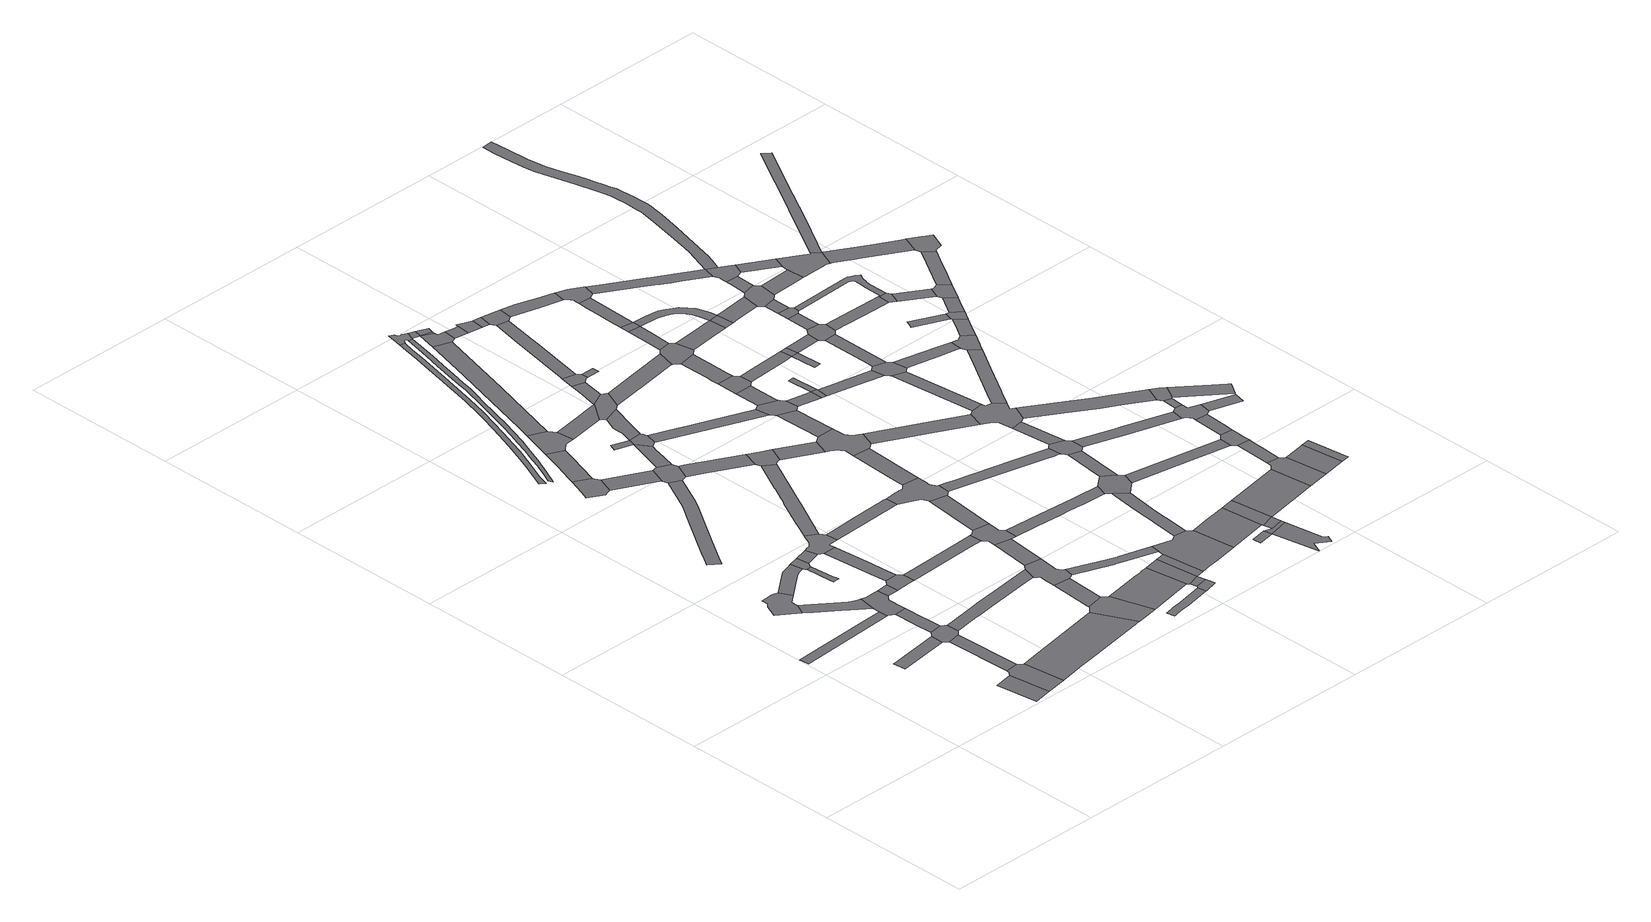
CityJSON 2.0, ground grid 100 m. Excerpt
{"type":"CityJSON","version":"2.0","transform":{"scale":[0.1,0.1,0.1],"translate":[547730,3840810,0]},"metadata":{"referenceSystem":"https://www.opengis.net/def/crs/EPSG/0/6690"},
"CityObjects":{
"road1":{"type":"Road","attributes":{"RoadStructureAttribute.sectionType":"1"},"geometry":[{"type":"MultiSurface","lod":"1","boundaries":[[[0,1,2,3,4]]]}]},
"road2":{"type":"Road","attributes":{"RoadStructureAttribute.sectionType":"1"},"geometry":[{"type":"MultiSurface","lod":"1","boundaries":[[[5,6,7,8,9]]]}]},
"road3":{"type":"Road","attributes":{"RoadStructureAttribute.sectionType":"1"},"geometry":[{"type":"MultiSurface","lod":"1","boundaries":[[[10,11,12,13]]]}]},
"road4":{"type":"Road","geometry":[{"type":"MultiSurface","lod":"1","boundaries":[[[14,15,16,17,18,19,20,21,22,23,24,25,26]]]}]},
"road5":{"type":"Road","geometry":[{"type":"MultiSurface","lod":"1","boundaries":[[[27,28,29,30,31,5,9,32,33]]]}]},
"road6":{"type":"Road","attributes":{"RoadStructureAttribute.sectionType":"1"},"geometry":[{"type":"MultiSurface","lod":"1","boundaries":[[[34,35,29,28]]]}]},
"road7":{"type":"Road","attributes":{"RoadStructureAttribute.sectionType":"1"},"geometry":[{"type":"MultiSurface","lod":"1","boundaries":[[[36,37,38,39,40,41,23,22,42,43,44,45,46,47,48]]]}]},
"road8":{"type":"Road","geometry":[{"type":"MultiSurface","lod":"1","boundaries":[[[49,50,51,52,10,13,53,35,34,54,55,56]]]}]},
"road9":{"type":"Road","attributes":{"RoadStructureAttribute.sectionType":"1"},"geometry":[{"type":"MultiSurface","lod":"1","boundaries":[[[57,58,59,60,61,62,51,50]]]}]},
"road10":{"type":"Road","attributes":{"RoadStructureAttribute.sectionType":"1"},"geometry":[{"type":"MultiSurface","lod":"1","boundaries":[[[63,64,65,26,25,66,67,68,69]]]}]},
"road11":{"type":"Road","geometry":[{"type":"MultiSurface","lod":"1","boundaries":[[[70,71,48,47,72,73,74,75,0,4,76,77,60,59,78,79,80,81,82,83,84]]]}]},
"road12":{"type":"Road","geometry":[{"type":"MultiSurface","lod":"1","boundaries":[[[85,86,87,88,89,90,91,92,93,94,95,96]]]}]},
"road13":{"type":"Road","attributes":{"RoadStructureAttribute.sectionType":"1"},"geometry":[{"type":"MultiSurface","lod":"1","boundaries":[[[97,98,99,84,83,100]]]}]},
"road14":{"type":"Road","geometry":[{"type":"MultiSurface","lod":"1","boundaries":[[[101,63,69,102,96,95,103,104,105]]]}]},
"road15":{"type":"Road","attributes":{"RoadStructureAttribute.sectionType":"1"},"geometry":[{"type":"MultiSurface","lod":"1","boundaries":[[[106,107,33,32,108,109,110,111,112,113]]]}]},
"road16":{"type":"Road","attributes":{"RoadStructureAttribute.sectionType":"1"},"geometry":[{"type":"MultiSurface","lod":"1","boundaries":[[[114,101,105,115,116]]]}]},
"road17":{"type":"Road","attributes":{"RoadStructureAttribute.sectionType":"1"},"geometry":[{"type":"MultiSurface","lod":"1","boundaries":[[[117,118,119,120,121,122,123,124,125,126,127,128,129,130,131,132,133,134,135,136,137]]]}]},
"road18":{"type":"Road","geometry":[{"type":"MultiSurface","lod":"1","boundaries":[[[138,139,140,97,100,141,142,143]]]}]},
"road19":{"type":"Road","geometry":[{"type":"MultiSurface","lod":"1","boundaries":[[[144,145,146,147,148,149,150,151,152,153,154]]]}]},
"road20":{"type":"Road","attributes":{"RoadStructureAttribute.sectionType":"1"},"geometry":[{"type":"MultiSurface","lod":"1","boundaries":[[[155,156,157,158,159,160,161,139,138]]]}]},
"road21":{"type":"Road","attributes":{"RoadStructureAttribute.sectionType":"1"},"geometry":[{"type":"MultiSurface","lod":"1","boundaries":[[[162,163,164,165,166,167,168,56,55,169,170,171,172,173,174,175,176,177,178,179,180,181]]]}]},
"road22":{"type":"Road","geometry":[{"type":"MultiSurface","lod":"1","boundaries":[[[182,183,184,185,186,114,116,159,158,187,188,189,190,191,192]]]}]},
"road23":{"type":"Road","attributes":{"function":"3","RoadStructureAttribute.sectionType":"1"},"geometry":[{"type":"MultiSurface","lod":"1","boundaries":[[[193,194,195,144,154,196,197]]]}]},
"road24":{"type":"Road","attributes":{"RoadStructureAttribute.sectionType":"1"},"geometry":[{"type":"MultiSurface","lod":"1","boundaries":[[[151,150,198,199]]]}]},
"road25":{"type":"Road","geometry":[{"type":"MultiSurface","lod":"1","boundaries":[[[200,201,202,203,106,113,204,205,206]]]}]},
"road26":{"type":"Road","attributes":{"RoadStructureAttribute.sectionType":"1"},"geometry":[{"type":"MultiSurface","lod":"1","boundaries":[[[207,208,209,143,142,210,211]]]}]},
"road27":{"type":"Road","geometry":[{"type":"MultiSurface","lod":"1","boundaries":[[[212,213,193,197,214,215,216,217,218,219]]]}]},
"road28":{"type":"Road","attributes":{"RoadStructureAttribute.sectionType":"1"},"geometry":[{"type":"MultiSurface","lod":"1","boundaries":[[[220,221,202,201,222,223]]]}]},
"road29":{"type":"Road","geometry":[{"type":"MultiSurface","lod":"1","boundaries":[[[224,225,226,199,198,227,117,137,228,229,230,231,232]]]}]},
"road30":{"type":"Road","attributes":{"RoadStructureAttribute.sectionType":"1"},"geometry":[{"type":"MultiSurface","lod":"1","boundaries":[[[233,234,235,236,237,238,239,240,241,242,243,244,245,246,247,248,249,250,251,252,253,254,255,256,257,258,259,260,261,262,263]]]}]},
"road31":{"type":"Road","geometry":[{"type":"MultiSurface","lod":"1","boundaries":[[[264,265,266,267,268,269,270,271,272,273,274,275,276,277,278,279,280,281,282,283,284,285,286,287,288,289,290,291,292,293,294,295,296,297,298,299,300,301,302,303,304]]]}]},
"road32":{"type":"Road","attributes":{"RoadStructureAttribute.sectionType":"1"},"geometry":[{"type":"MultiSurface","lod":"1","boundaries":[[[305,306,307,308,309,310,311,312,313,182,192,314,315,316,317,318]]]}]},
"road33":{"type":"Road","attributes":{"RoadStructureAttribute.sectionType":"1"},"geometry":[{"type":"MultiSurface","lod":"1","boundaries":[[[319,320,321,322,323,324,190,189,325,326]]]}]},
"road34":{"type":"Road","geometry":[{"type":"MultiSurface","lod":"1","boundaries":[[[327,162,181,328,329,330,220,223,331,332,333,334,335,336,337,338,339]]]}]},
"road35":{"type":"Road","attributes":{"RoadStructureAttribute.sectionType":"1"},"geometry":[{"type":"MultiSurface","lod":"1","boundaries":[[[340,341,342,343,224,232,344,345,346,347,348]]]}]},
"road36":{"type":"Road","geometry":[{"type":"MultiSurface","lod":"1","boundaries":[[[349,350,351,352,340,353]]]}]},
"road37":{"type":"Road","geometry":[{"type":"MultiSurface","lod":"1","boundaries":[[[354,355,356,357,358,359,360,361,362,363,364,365,366,367]]]}]},
"road38":{"type":"Road","attributes":{"RoadStructureAttribute.sectionType":"1"},"geometry":[{"type":"MultiSurface","lod":"1","boundaries":[[[368,231,230,369,370,371]]]}]},
"road39":{"type":"Road","attributes":{"RoadStructureAttribute.sectionType":"1"},"geometry":[{"type":"MultiSurface","lod":"1","boundaries":[[[372,373,374,375,376,377,378,206,205,379,380]]]}]},
"road40":{"type":"Road","attributes":{"RoadStructureAttribute.sectionType":"1"},"geometry":[{"type":"MultiSurface","lod":"1","boundaries":[[[381,327,339,382,383]]]}]},
"road41":{"type":"Road","geometry":[{"type":"MultiSurface","lod":"1","boundaries":[[[384,353,340,348,385,386]]]}]},
"road42":{"type":"Road","attributes":{"RoadStructureAttribute.sectionType":"1"},"geometry":[{"type":"MultiSurface","lod":"1","boundaries":[[[387,388,389,218,217,390]]]}]},
"road43":{"type":"Road","geometry":[{"type":"MultiSurface","lod":"1","boundaries":[[[391,392,207,211,393,381,383,394,395,396,397]]]}]},
"road44":{"type":"Road","attributes":{"function":"3","RoadStructureAttribute.sectionType":"1"},"geometry":[{"type":"MultiSurface","lod":"1","boundaries":[[[398,399,400,401,212,219,402,403,404]]]}]},
"road45":{"type":"Road","attributes":{"RoadStructureAttribute.sectionType":"1"},"geometry":[{"type":"MultiSurface","lod":"1","boundaries":[[[405,406,407,408,409,410,411,412,353,384]]]}]},
"road46":{"type":"Road","attributes":{"RoadStructureAttribute.sectionType":"1"},"geometry":[{"type":"MultiSurface","lod":"1","boundaries":[[[413,414,415,416,417,418,334,333,419,420,421,422,423,424,425]]]}]},
"road47":{"type":"Road","geometry":[{"type":"MultiSurface","lod":"1","boundaries":[[[426,371,370,427,428,305,318,429,430,431,432,433]]]}]},
"road48":{"type":"Road","geometry":[{"type":"MultiSurface","lod":"1","boundaries":[[[434,435,436,437,354,367,438,439]]]}]},
"road49":{"type":"Road","attributes":{"RoadStructureAttribute.sectionType":"1"},"geometry":[{"type":"MultiSurface","lod":"1","boundaries":[[[440,391,397,441]]]}]},
"road50":{"type":"Road","attributes":{"RoadStructureAttribute.sectionType":"1"},"geometry":[{"type":"MultiSurface","lod":"1","boundaries":[[[442,443,436,435]]]}]},
"road51":{"type":"Road","geometry":[{"type":"MultiSurface","lod":"1","boundaries":[[[444,372,380,445,443,442]]]}]},
"road52":{"type":"Road","geometry":[{"type":"MultiSurface","lod":"1","boundaries":[[[446,447,448,387,390,449,450,451,407,406,452,453,454,455]]]}]},
"road53":{"type":"Road","geometry":[{"type":"MultiSurface","lod":"1","boundaries":[[[456,457,458,459,460,319,326,461,462,463,464,465,440,441,466,467,468,469,470,471,472,473,474]]]}]},
"road54":{"type":"Road","attributes":{"RoadStructureAttribute.sectionType":"1"},"geometry":[{"type":"MultiSurface","lod":"1","boundaries":[[[475,444,442,476]]]}]},
"road55":{"type":"Road","attributes":{"RoadStructureAttribute.sectionType":"1"},"geometry":[{"type":"MultiSurface","lod":"1","boundaries":[[[477,478,479,387,448,480]]]}]},
"road56":{"type":"Road","geometry":[{"type":"MultiSurface","lod":"1","boundaries":[[[481,482,233,263,483,484,485,282,281,486,487,488,489,490,491,492,493]]]}]},
"road57":{"type":"Road","attributes":{"RoadStructureAttribute.sectionType":"1"},"geometry":[{"type":"MultiSurface","lod":"1","boundaries":[[[494,495,496,386,385,497,498,499]]]}]},
"road58":{"type":"Road","attributes":{"RoadStructureAttribute.sectionType":"1"},"geometry":[{"type":"MultiSurface","lod":"1","boundaries":[[[433,432,500,501]]]}]},
"road59":{"type":"Road","attributes":{"RoadStructureAttribute.sectionType":"1"},"geometry":[{"type":"MultiSurface","lod":"1","boundaries":[[[487,486,502,503,504]]]}]},
"road60":{"type":"Road","geometry":[{"type":"MultiSurface","lod":"1","boundaries":[[[505,477,480,506,507,508,509]]]}]},
"road61":{"type":"Road","geometry":[{"type":"MultiSurface","lod":"1","boundaries":[[[503,510,511,398,404,512,513,514,515,516,517,518]]]}]},
"road62":{"type":"Road","attributes":{"RoadStructureAttribute.sectionType":"1"},"geometry":[{"type":"MultiSurface","lod":"1","boundaries":[[[503,518,519]]]}]},
"road63":{"type":"Road","attributes":{"RoadStructureAttribute.sectionType":"1"},"geometry":[{"type":"MultiSurface","lod":"1","boundaries":[[[520,521,522,456,474,523]]]}]},
"road64":{"type":"Road","geometry":[{"type":"MultiSurface","lod":"1","boundaries":[[[504,503,519,524]]]}]},
"road65":{"type":"Road","attributes":{"RoadStructureAttribute.sectionType":"1"},"geometry":[{"type":"MultiSurface","lod":"1","boundaries":[[[525,526,527,528,529,395,394,530,531,532,533,534,535,536,537,538,539]]]}]},
"road66":{"type":"Road","geometry":[{"type":"MultiSurface","lod":"1","boundaries":[[[540,541,542,543,425,424,544,475,476,545,546,547,548,549,550,551,552,553]]]}]},
"road67":{"type":"Road","geometry":[{"type":"MultiSurface","lod":"1","boundaries":[[[554,555,508,507]]]}]},
"road68":{"type":"Road","attributes":{"RoadStructureAttribute.sectionType":"1"},"geometry":[{"type":"MultiSurface","lod":"1","boundaries":[[[556,513,512,557,558]]]}]},
"road69":{"type":"Road","geometry":[{"type":"MultiSurface","lod":"1","boundaries":[[[559,560,561,562,563,564,565,566,501,500,567,568,569,570,571,572,520,523,573,574,575,576,577]]]}]},
"road70":{"type":"Road","attributes":{"RoadStructureAttribute.sectionType":"1"},"geometry":[{"type":"MultiSurface","lod":"1","boundaries":[[[578,579,455,454,580,581,582,583]]]}]},
"road71":{"type":"Road","attributes":{"RoadStructureAttribute.sectionType":"1"},"geometry":[{"type":"MultiSurface","lod":"1","boundaries":[[[584,585,586,587,505,509,588,589,590,591,592]]]}]},
"road72":{"type":"Road","geometry":[{"type":"MultiSurface","lod":"1","boundaries":[[[593,558,557,594,595]]]}]},
"road73":{"type":"Road","attributes":{"RoadStructureAttribute.sectionType":"1"},"geometry":[{"type":"MultiSurface","lod":"1","boundaries":[[[596,597,565,564,598]]]}]},
"road74":{"type":"Road","attributes":{"RoadStructureAttribute.sectionType":"1"},"geometry":[{"type":"MultiSurface","lod":"1","boundaries":[[[599,595,594,600,601]]]}]},
"road75":{"type":"Road","geometry":[{"type":"MultiSurface","lod":"1","boundaries":[[[602,603,499,498,604,596,598,605,606,607,608,609]]]}]},
"road76":{"type":"Road","attributes":{"RoadStructureAttribute.sectionType":"1"},"geometry":[{"type":"MultiSurface","lod":"1","boundaries":[[[610,611,612,613,468,467,614,615,616,617,618,619,620,621,622]]]}]},
"road77":{"type":"Road","attributes":{"RoadStructureAttribute.sectionType":"1"},"geometry":[{"type":"MultiSurface","lod":"1","boundaries":[[[623,624,625,626,627,628,629,553,552,630,631,632,633,634]]]}]},
"road78":{"type":"Road","attributes":{"RoadStructureAttribute.sectionType":"1"},"geometry":[{"type":"MultiSurface","lod":"1","boundaries":[[[635,602,609,636,637,638]]]}]},
"road79":{"type":"Road","geometry":[{"type":"MultiSurface","lod":"1","boundaries":[[[601,600,584,592,639,640]]]}]},
"road80":{"type":"Road","attributes":{"RoadStructureAttribute.sectionType":"1"},"geometry":[{"type":"MultiSurface","lod":"1","boundaries":[[[641,642,643,644,645,646,549,548,647,648]]]}]},
"road81":{"type":"Road","geometry":[{"type":"MultiSurface","lod":"1","boundaries":[[[649,650,651,652,653]]]}]},
"road82":{"type":"Road","geometry":[{"type":"MultiSurface","lod":"1","boundaries":[[[654,655,635,638,656,657,658,659]]]}]},
"road83":{"type":"Road","attributes":{"RoadStructureAttribute.sectionType":"1"},"geometry":[{"type":"MultiSurface","lod":"1","boundaries":[[[660,607,606,661,662]]]}]},
"road84":{"type":"Road","attributes":{"RoadStructureAttribute.sectionType":"1"},"geometry":[{"type":"MultiSurface","lod":"1","boundaries":[[[663,664,665,666,667,668,669,670,654,659]]]}]},
"road85":{"type":"Road","attributes":{"RoadStructureAttribute.sectionType":"1"},"geometry":[{"type":"MultiSurface","lod":"1","boundaries":[[[671,577,576,672,673,674]]]}]},
"road86":{"type":"Road","geometry":[{"type":"MultiSurface","lod":"1","boundaries":[[[675,676,539,538,623,634,677,678,679,680]]]}]},
"road87":{"type":"Road","attributes":{"RoadStructureAttribute.sectionType":"1"},"geometry":[{"type":"MultiSurface","lod":"1","boundaries":[[[681,682,653,683,684,685,686]]]}]},
"road88":{"type":"Road","geometry":[{"type":"MultiSurface","lod":"1","boundaries":[[[687,688,649,653,682]]]}]},
"road89":{"type":"Road","geometry":[{"type":"MultiSurface","lod":"1","boundaries":[[[689,690,691,692,578,583,693,694,666,665,695,696]]]}]},
"road90":{"type":"Road","geometry":[{"type":"MultiSurface","lod":"1","boundaries":[[[662,661,697,698,699,700]]]}]},
"road91":{"type":"Road","attributes":{"RoadStructureAttribute.sectionType":"1"},"geometry":[{"type":"MultiSurface","lod":"1","boundaries":[[[701,702,688,687]]]}]},
"road92":{"type":"Road","geometry":[{"type":"MultiSurface","lod":"1","boundaries":[[[703,704,705,706,700,699]]]}]},
"road93":{"type":"Road","geometry":[{"type":"MultiSurface","lod":"1","boundaries":[[[707,641,648,702,701]]]}]},
"road94":{"type":"Road","attributes":{"RoadStructureAttribute.sectionType":"1"},"geometry":[{"type":"MultiSurface","lod":"1","boundaries":[[[708,709,710,640,639,711,712,713]]]}]},
"road95":{"type":"Road","attributes":{"RoadStructureAttribute.sectionType":"1"},"geometry":[{"type":"MultiSurface","lod":"1","boundaries":[[[714,715,716,717,691,690,718,719,720]]]}]},
"road96":{"type":"Road","attributes":{"RoadStructureAttribute.sectionType":"1"},"geometry":[{"type":"MultiSurface","lod":"1","boundaries":[[[721,675,680,722]]]}]},
"road97":{"type":"Road","attributes":{"RoadStructureAttribute.sectionType":"1"},"geometry":[{"type":"MultiSurface","lod":"1","boundaries":[[[723,724,725,658,657,726,727]]]}]},
"road98":{"type":"Road","geometry":[{"type":"MultiSurface","lod":"1","boundaries":[[[728,729,714,720,730]]]}]},
"road99":{"type":"Road","geometry":[{"type":"MultiSurface","lod":"1","boundaries":[[[731,732,622,621,733,721,722,734,735,736,737]]]}]},
"road100":{"type":"Road","attributes":{"RoadStructureAttribute.sectionType":"1"},"geometry":[{"type":"MultiSurface","lod":"1","boundaries":[[[738,739,740,741,728,730,742,743,744]]]}]},
"road101":{"type":"Road","attributes":{"RoadStructureAttribute.sectionType":"1"},"geometry":[{"type":"MultiSurface","lod":"1","boundaries":[[[698,697,745,746,747,748]]]}]},
"road102":{"type":"Road","attributes":{"RoadStructureAttribute.sectionType":"1"},"geometry":[{"type":"MultiSurface","lod":"1","boundaries":[[[749,750,731,737]]]}]},
"road103":{"type":"Road","attributes":{"RoadStructureAttribute.sectionType":"1"},"geometry":[{"type":"MultiSurface","lod":"1","boundaries":[[[751,752,753,696,695,754,755]]]}]},
"road104":{"type":"Road","geometry":[{"type":"MultiSurface","lod":"1","boundaries":[[[756,757,758,759,713,712,760,761,762,763,738,744,764,765]]]}]},
"road105":{"type":"Road","geometry":[{"type":"MultiSurface","lod":"1","boundaries":[[[766,767,768,674,673,769,770,750,749,771,772,773,774,775,776]]]}]},
"road106":{"type":"Road","geometry":[{"type":"MultiSurface","lod":"1","boundaries":[[[777,778,779,727]]]}]},
"road107":{"type":"Road","attributes":{"RoadStructureAttribute.sectionType":"1"},"geometry":[{"type":"MultiSurface","lod":"1","boundaries":[[[780,707,701,781]]]}]},
"road108":{"type":"Road","attributes":{"RoadStructureAttribute.sectionType":"1"},"geometry":[{"type":"MultiSurface","lod":"1","boundaries":[[[782,783,784,785,786,787,788,789,790,730,720,791,792,793,794,795,796,797,751,798]]]}]},
"road109":{"type":"Road","geometry":[{"type":"MultiSurface","lod":"1","boundaries":[[[799,723,727,779]]]}]},
"road110":{"type":"Road","attributes":{"RoadStructureAttribute.sectionType":"1"},"geometry":[{"type":"MultiSurface","lod":"1","boundaries":[[[679,678,800,801,802,803,804]]]}]},
"road111":{"type":"Road","attributes":{"RoadStructureAttribute.sectionType":"1"},"geometry":[{"type":"MultiSurface","lod":"1","boundaries":[[[805,806,807,808,768,767,809,810]]]}]},
"road112":{"type":"Road","geometry":[{"type":"MultiSurface","lod":"1","boundaries":[[[798,751,755,811]]]}]},
"road113":{"type":"Road","geometry":[{"type":"MultiSurface","lod":"1","boundaries":[[[812,748,747,813,805,810,814,815,816,817]]]}]},
"road114":{"type":"Road","attributes":{"RoadStructureAttribute.sectionType":"1"},"geometry":[{"type":"MultiSurface","lod":"1","boundaries":[[[818,799,779,819]]]}]},
"road115":{"type":"Road","attributes":{"RoadStructureAttribute.sectionType":"1"},"geometry":[{"type":"MultiSurface","lod":"1","boundaries":[[[820,821,822,823,824,812,817]]]}]},
"road116":{"type":"Road","attributes":{"RoadStructureAttribute.sectionType":"1"},"geometry":[{"type":"MultiSurface","lod":"1","boundaries":[[[825,826,827,736,735,828,829,830]]]}]},
"road117":{"type":"Road","attributes":{"RoadStructureAttribute.sectionType":"1"},"geometry":[{"type":"MultiSurface","lod":"1","boundaries":[[[831,798,811,832,833]]]}]},
"road118":{"type":"Road","geometry":[{"type":"MultiSurface","lod":"1","boundaries":[[[834,835,780,781,836,837,838]]]}]},
"road119":{"type":"Road","geometry":[{"type":"MultiSurface","lod":"1","boundaries":[[[839,818,819,823,822,840,841,842,843,844]]]}]},
"road120":{"type":"Road","attributes":{"RoadStructureAttribute.sectionType":"1"},"geometry":[{"type":"MultiSurface","lod":"1","boundaries":[[[845,846,847,848,849,765,764,850,851,852,853,854,855,856]]]}]},
"road121":{"type":"Road","attributes":{"RoadStructureAttribute.sectionType":"1"},"geometry":[{"type":"MultiSurface","lod":"1","boundaries":[[[857,858,859,776,775,860,861,862,863]]]}]},
"road122":{"type":"Road","attributes":{"RoadStructureAttribute.sectionType":"1"},"geometry":[{"type":"MultiSurface","lod":"1","boundaries":[[[864,865,866,867,772,771,868,869,870,871,872]]]}]},
"road123":{"type":"Road","attributes":{"RoadStructureAttribute.sectionType":"1"},"geometry":[{"type":"MultiSurface","lod":"1","boundaries":[[[873,874,875,876,839,844]]]}]},
"road124":{"type":"Road","attributes":{"RoadStructureAttribute.sectionType":"1"},"geometry":[{"type":"MultiSurface","lod":"1","boundaries":[[[877,834,838,878,879,880]]]}]},
"road125":{"type":"Road","attributes":{"RoadStructureAttribute.sectionType":"1"},"geometry":[{"type":"MultiSurface","lod":"1","boundaries":[[[881,815,814,882,883,884,885,886,887]]]}]},
"road126":{"type":"Road","geometry":[{"type":"MultiSurface","lod":"1","boundaries":[[[888,875,874,889,890,891,892,893]]]}]},
"road127":{"type":"Road","attributes":{"RoadStructureAttribute.sectionType":"1"},"geometry":[{"type":"MultiSurface","lod":"1","boundaries":[[[894,895,896,888,893]]]}]},
"road128":{"type":"Road","geometry":[{"type":"MultiSurface","lod":"1","boundaries":[[[897,804,803,877,880,898,899,900]]]}]},
"road129":{"type":"Road","attributes":{"RoadStructureAttribute.sectionType":"1"},"geometry":[{"type":"MultiSurface","lod":"1","boundaries":[[[901,902,837,836,903]]]}]},
"road130":{"type":"Road","geometry":[{"type":"MultiSurface","lod":"1","boundaries":[[[904,905,906,907,831,833,895,894,908,909,910,911]]]}]},
"road131":{"type":"Road","attributes":{"RoadStructureAttribute.sectionType":"1"},"geometry":[{"type":"MultiSurface","lod":"1","boundaries":[[[912,897,900,913,914]]]}]},
"road132":{"type":"Road","attributes":{"RoadStructureAttribute.sectionType":"1"},"geometry":[{"type":"MultiSurface","lod":"1","boundaries":[[[915,916,905,904,917]]]}]},
"road133":{"type":"Road","geometry":[{"type":"MultiSurface","lod":"1","boundaries":[[[918,901,903,919]]]}]},
"road134":{"type":"Road","geometry":[{"type":"MultiSurface","lod":"1","boundaries":[[[920,830,829,921,922,912,914,923,924,925,926]]]}]},
"road135":{"type":"Road","attributes":{"RoadStructureAttribute.sectionType":"1"},"geometry":[{"type":"MultiSurface","lod":"1","boundaries":[[[927,842,841,928,929,930]]]}]},
"road136":{"type":"Road","attributes":{"RoadStructureAttribute.sectionType":"1"},"geometry":[{"type":"MultiSurface","lod":"1","boundaries":[[[931,920,926,932,933]]]}]},
"road137":{"type":"Road","geometry":[{"type":"MultiSurface","lod":"1","boundaries":[[[934,935,936,937,887,886,938,939,857,863,940,941,942]]]}]},
"road138":{"type":"Road","geometry":[{"type":"MultiSurface","lod":"1","boundaries":[[[856,855,943,944,915,917,945,946,947]]]}]},
"road139":{"type":"Road","geometry":[{"type":"MultiSurface","lod":"1","boundaries":[[[948,872,871,931,933,949,950,951]]]}]},
"road140":{"type":"Road","attributes":{"RoadStructureAttribute.sectionType":"1"},"geometry":[{"type":"MultiSurface","lod":"1","boundaries":[[[952,911,910,953,954]]]}]},
"road141":{"type":"Road","attributes":{"RoadStructureAttribute.sectionType":"1"},"geometry":[{"type":"MultiSurface","lod":"1","boundaries":[[[955,956,957,958,959,960,961,962,963,891,890,964,965,966,967,968,969,970]]]}]},
"road142":{"type":"Road","attributes":{"RoadStructureAttribute.sectionType":"1"},"geometry":[{"type":"MultiSurface","lod":"1","boundaries":[[[971,972,973,974,975]]]}]},
"road143":{"type":"Road","attributes":{"RoadStructureAttribute.sectionType":"1"},"geometry":[{"type":"MultiSurface","lod":"1","boundaries":[[[924,923,976,977]]]}]},
"road144":{"type":"Road","attributes":{"RoadStructureAttribute.sectionType":"1"},"geometry":[{"type":"MultiSurface","lod":"1","boundaries":[[[978,979,980,934,942,981,982,983,984]]]}]},
"road145":{"type":"Road","attributes":{"RoadStructureAttribute.sectionType":"1"},"geometry":[{"type":"MultiSurface","lod":"1","boundaries":[[[946,945,985,986]]]}]},
"road146":{"type":"Road","attributes":{"RoadStructureAttribute.sectionType":"1"},"geometry":[{"type":"MultiSurface","lod":"1","boundaries":[[[987,988,951,950,989,990]]]}]},
"road147":{"type":"Road","geometry":[{"type":"MultiSurface","lod":"1","boundaries":[[[991,930,929,992,993,970,969]]]}]},
"road148":{"type":"Road","geometry":[{"type":"MultiSurface","lod":"1","boundaries":[[[994,995,975,974,996,978,984,997,998]]]}]},
"road149":{"type":"Road","attributes":{"RoadStructureAttribute.sectionType":"1"},"geometry":[{"type":"MultiSurface","lod":"1","boundaries":[[[999,993,992,1000,1001]]]}]},
"road150":{"type":"Road","attributes":{"RoadStructureAttribute.sectionType":"1"},"geometry":[{"type":"MultiSurface","lod":"1","boundaries":[[[1002,998,997,1003,1004]]]}]},
"road151":{"type":"Road","geometry":[{"type":"MultiSurface","lod":"1","boundaries":[[[1005,1006,986,985,952,954,1007,1008,1009,1010,1011,1012,1013,1014,1015]]]}]},
"road152":{"type":"Road","attributes":{"RoadStructureAttribute.sectionType":"1"},"geometry":[{"type":"MultiSurface","lod":"1","boundaries":[[[1016,1017,1018,1019,1020,1021,1022,1023,1024,1025,1026,1027,1028,1029,1030,1031,1032,1033,1034,1035,1036,1037,1038,1039,1040,1041,1042,1043,1044,1045,1046,1047,1048,1049,1050,1051,1052,1053,1054,1055,1056,1057,1058,1059,1060,1061,1062,1063,856,947]]]}]},
"road153":{"type":"Road","geometry":[{"type":"MultiSurface","lod":"1","boundaries":[[[1064,1065,1001,1000,1066,1002,1004,1067,1068]]]}]},
"road154":{"type":"Road","attributes":{"RoadStructureAttribute.sectionType":"1"},"geometry":[{"type":"MultiSurface","lod":"1","boundaries":[[[1069,1070,1071,1072,1014,1013,1073,1074,1075,1076,1077,1078]]]}]},
"road155":{"type":"Road","attributes":{"RoadStructureAttribute.sectionType":"1"},"geometry":[{"type":"MultiSurface","lod":"1","boundaries":[[[1079,1080,1081,1064,1068,1082,1083,1084,1085,1086]]]}]},
"road156":{"type":"Road","geometry":[{"type":"MultiSurface","lod":"1","boundaries":[[[1087,1078,1077,1079,1086,1088,1089,1090]]]}]},
"road157":{"type":"Road","attributes":{"RoadStructureAttribute.sectionType":"1"},"geometry":[{"type":"MultiSurface","lod":"1","boundaries":[[[1091,1092,1093,1094,1095,1096,1015,1014,1097,1098,1099,1100,1101,1102]]]}]}
},
"vertices":[
[646,1244,0],[194,1218,0],[8,1207,0],[14,1145,0],[649,1184,0],
[695,303,0],[648,294,0],[577,281,0],[611,17,0],[729,39,0],
[670,870,0],[334,823,0],[344,744,0],[669,789,0],
[374,1763,0],[358,1769,0],[279,1762,0],[281,1722,0],[258,1697,0],[223,1615,0],[241,1607,0],[249,1600,0],[346,1524,0],[382,1597,0],[379,1639,0],[435,1683,0],[396,1756,0],
[808,344,0],[796,353,0],[715,342,0],[715,339,0],[715,333,0],[864,64,0],[829,329,0],
[783,781,0],[703,765,0],
[651,1405,0],[629,1413,0],[614,1417,0],[601,1428,0],[572,1450,0],[441,1551,0],[393,1488,0],[511,1396,0],[551,1365,0],[576,1345,0],[585,1339,0],[647,1290,0],[666,1401,0],
[797,898,0],[777,912,0],[697,899,0],[678,879,0],[683,780,0],[802,801,0],[809,809,0],[809,890,0],
[773,1021,0],[773,1025,0],[768,1166,0],[689,1162,0],[693,1024,0],[693,1019,0],
[641,1909,0],[612,1900,0],[558,1885,0],[584,1801,0],[614,1817,0],[641,1825,0],[657,1830,0],
[766,1395,0],[696,1391,0],[648,1282,0],[646,1281,0],[646,1255,0],[646,1254,0],[660,1184,0],[672,1175,0],[766,1226,0],[765,1260,0],[764,1289,0],[783,1309,0],[785,1311,0],[791,1317,0],[788,1396,0],
[682,1650,0],[683,1624,0],[688,1625,0],[709,1626,0],[725,1627,0],[725,1630,0],[724,1648,0],[724,1649,0],[723,1651,0],[716,1667,0],[704,1813,0],[673,1813,0],
[864,1402,0],[863,1401,0],[829,1399,0],[868,1323,0],
[707,1928,0],[667,1819,0],[703,1824,0],[704,1826,0],[719,1848,0],
[1438,442,0],[965,355,0],[968,84,0],[1036,96,0],[1089,106,0],[1287,141,0],[1529,183,0],[1561,189,0],
[798,1954,0],[729,1851,0],[815,1876,0],
[752,2942,0],[642,2724,0],[553,2586,0],[389,2331,0],[371,2302,0],[355,2275,0],[342,2255,0],[337,2247,0],[324,2226,0],[385,2174,0],[405,2205,0],[422,2233,0],[519,2384,0],[520,2385,0],[621,2543,0],[634,2564,0],[702,2670,0],[714,2688,0],[718,2698,0],[728,2716,0],[824,2908,0],
[967,1435,0],[888,1432,0],[887,1431,0],[956,1329,0],[1000,1331,0],[997,1410,0],
[397,3315,0],[361,3207,0],[339,3151,0],[433,3096,0],[446,3101,0],[474,3112,0],[479,3114,0],[519,3219,0],[517,3224,0],[503,3254,0],[499,3264,0],
[958,1535,0],[958,1542,0],[953,1603,0],[930,1858,0],[847,1857,0],[847,1851,0],[878,1534,0],
[1494,985,0],[1334,966,0],[1231,952,0],[1206,949,0],[1073,930,0],[1069,929,0],[960,914,0],[822,812,0],[829,813,0],[907,826,0],[961,834,0],[980,837,0],[985,837,0],[994,838,0],[1075,849,0],[1110,853,0],[1122,855,0],[1288,876,0],[1405,892,0],[1469,900,0],
[897,2059,0],[883,2031,0],[863,1989,0],[840,1966,0],[816,1959,0],[926,1899,0],[950,1902,0],[990,1904,0],[987,1981,0],[986,1983,0],[963,2014,0],
[492,3609,0],[452,3479,0],[409,3351,0],[568,3480,0],[593,3563,0],
[742,2981,0],[781,3088,0],
[1606,491,0],[1590,505,0],[1473,480,0],[1473,476,0],[1564,190,0],[1706,215,0],[1622,476,0],
[1527,1433,0],[1447,1430,0],[998,1409,0],[1451,1350,0],[1529,1353,0],
[551,3807,0],[523,3711,0],[603,3571,0],[627,3592,0],[635,3599,0],[699,3609,0],[687,3718,0],[656,3762,0],
[1491,763,0],[1474,496,0],[1586,509,0],[1601,753,0],
[819,3098,0],[798,3092,0],[786,3089,0],[744,2976,0],[824,2910,0],[858,2919,0],[863,2921,0],[907,3023,0],[894,3059,0],
[707,4926,0],[693,4862,0],[671,4760,0],[653,4680,0],[614,4504,0],[561,4283,0],[522,4144,0],[493,4051,0],[487,4034,0],[471,3980,0],[411,3807,0],[360,3670,0],[318,3566,0],[279,3477,0],[262,3436,0],[257,3425,0],[288,3403,0],[313,3478,0],[361,3593,0],[413,3724,0],[442,3808,0],[481,3918,0],[517,4031,0],[518,4036,0],[546,4122,0],[552,4146,0],[590,4282,0],[650,4531,0],[700,4755,0],[721,4849,0],[736,4916,0],
[367,3477,0],[423,3601,0],[460,3697,0],[496,3792,0],[530,3892,0],[552,3965,0],[562,3998,0],[577,4052,0],[593,4108,0],[622,4206,0],[644,4278,0],[666,4354,0],[680,4419,0],[704,4521,0],[730,4624,0],[754,4724,0],[774,4812,0],[797,4922,0],[770,4922,0],[756,4859,0],[727,4744,0],[700,4636,0],[674,4524,0],[652,4423,0],[638,4361,0],[626,4308,0],[607,4240,0],[585,4168,0],[556,4068,0],[547,4037,0],[537,4008,0],[525,3967,0],[493,3872,0],[466,3794,0],[437,3714,0],[403,3621,0],[379,3558,0],[375,3550,0],[347,3483,0],[313,3413,0],[328,3387,0],
[1225,2711,0],[1119,2502,0],[1118,2500,0],[1073,2411,0],[1056,2378,0],[1048,2363,0],[947,2164,0],[947,2163,0],[900,2066,0],[972,2031,0],[1105,2291,0],[1138,2356,0],[1185,2448,0],[1292,2660,0],
[1466,2007,0],[1447,2006,0],[1403,2004,0],[1394,2003,0],[1216,1994,0],[1137,1989,0],[1441,1925,0],[1468,1927,0],
[1521,1016,0],[1488,883,0],[1498,874,0],[1496,838,0],[1608,757,0],[1623,766,0],[1634,772,0],[1644,833,0],[1633,837,0],[1619,861,0],[1614,869,0],[1617,899,0],[1629,998,0],
[892,3342,0],[872,3273,0],[865,3253,0],[855,3220,0],[932,3198,0],[933,3200,0],[937,3216,0],[947,3248,0],[951,3260,0],
[797,3423,0],[789,3400,0],[780,3377,0],[782,3377,0],[906,3388,0],
[2018,202,0],[1850,169,0],[1811,162,0],[1784,157,0],[1733,147,0],[1724,145,0],[1725,138,0],[1733,93,0],[1742,94,0],[1762,98,0],[1814,108,0],[1836,112,0],[1867,118,0],[2027,149,0],
[939,3007,0],[940,2885,0],[1213,2743,0],[1248,2850,0],
[1962,538,0],[1919,530,0],[1912,529,0],[1911,529,0],[1882,524,0],[1881,523,0],[1873,522,0],[1887,249,0],[2003,270,0],
[1550,1272,0],[1630,1010,0],[1658,1253,0],
[993,3394,0],[987,3280,0],[1007,3357,0],
[1025,3773,0],[932,3758,0],[907,3754,0],[933,3646,0],
[1572,1459,0],[1543,1434,0],[1556,1326,0],[1692,1251,0],[1694,1332,0],[1671,1358,0],[1680,1441,0],
[818,4787,0],[805,4737,0],[733,4465,0],[576,3895,0],[789,4239,0],[922,4735,0],[925,4747,0],
[1021,3485,0],[1071,3655,0],[967,3620,0],[934,3546,0],[929,3537,0],[929,3484,0],[929,3463,0],[911,3404,0],
[2074,683,0],[1938,721,0],[1936,722,0],[1934,723,0],[1877,743,0],[1820,766,0],[1869,683,0],[1883,679,0],[1884,678,0],[1916,668,0],[2118,609,0],[2127,607,0],[2134,666,0],
[1319,2814,0],[1215,2737,0],[1216,2734,0],[1298,2672,0],[1322,2679,0],[1328,2680,0],[1336,2682,0],[1379,2783,0],
[2113,204,0],[2108,232,0],[2026,214,0],[2023,208,0],[2035,149,0],[2119,172,0],
[1612,1824,0],[1720,1799,0],
[2097,287,0],[2018,258,0],
[2063,557,0],[2012,264,0],
[1148,3801,0],[1133,3809,0],[1118,3817,0],[938,3646,0],[941,3643,0],[953,3633,0],[1090,3669,0],[1092,3670,0],[1103,3678,0],[1155,3797,0],
[1624,2041,0],[1619,2035,0],[1597,2014,0],[1576,2013,0],[1527,2010,0],[1527,1899,0],[1592,1869,0],[1609,1843,0],[1613,1837,0],[1613,1834,0],[1726,1803,0],[1750,1822,0],[1760,1902,0],[1751,1903,0],[1734,1929,0],[1729,1936,0],[1730,1960,0],[1730,1962,0],[1734,2032,0],
[2122,567,0],[2156,298,0],
[1067,3985,0],[1048,3889,0],[1032,3811,0],[1146,3962,0],
[729,5032,0],[713,4954,0],[750,4937,0],[762,4942,0],[770,4934,0],[800,4925,0],[817,4977,0],[817,4980,0],[787,4992,0],[779,4990,0],[772,4989,0],[764,4999,0],[757,5019,0],
[1181,3289,0],[1180,3289,0],[1011,3355,0],[1592,3044,0],[1612,3036,0],[1601,3126,0],
[1566,2566,0],[1602,2670,0],
[838,4915,0],[849,4912,0],[862,4963,0],
[1084,4074,0],[1172,3985,0],[1188,3985,0],[1188,4031,0],[1164,4051,0],
[839,4872,0],[827,4823,0],[960,4764,0],[968,4847,0],[921,4855,0],[921,4859,0],[920,4874,0],[919,4875,0],[917,4877,0],
[920,4893,0],
[1645,2431,0],[1630,2150,0],[1625,2055,0],[1754,2422,0],
[932,4931,0],
[2335,1292,0],[2225,1299,0],[2169,1302,0],[2063,1309,0],[1941,1316,0],[1936,1237,0],[1939,1236,0],[2015,1232,0],[2069,1229,0],[2070,1229,0],[2163,1223,0],[2164,1223,0],[2322,1214,0],[2326,1213,0],[2351,1291,0],
[2292,653,0],[2280,646,0],[2258,632,0],[2219,643,0],[2126,600,0],[2216,309,0],[2278,320,0],[2369,337,0],[2438,351,0],[2402,621,0],[2379,643,0],[2376,646,0],[2373,649,0],[2292,655,0],
[1272,3986,0],[1272,4032,0],
[1038,4836,0],[1049,4751,0],[1057,4833,0],
[1783,2577,0],[1782,2578,0],[1757,2617,0],[1755,2678,0],[1755,2679,0],[1755,2700,0],[1644,2697,0],[1607,2673,0],[1578,2560,0],[1588,2555,0],[1610,2544,0],[1624,2537,0],[1649,2497,0],[1647,2462,0],[1760,2426,0],[1789,2445,0],[1794,2448,0],[1795,2449,0],[1832,2551,0],
[1627,3876,0],[1386,3837,0],[1285,3707,0],[1310,3711,0],[1429,3731,0],[1597,3758,0],
[1209,4695,0],[1168,4493,0],[1122,4261,0],[1087,4088,0],[1180,4134,0],[1184,4152,0],[1224,4350,0],[1270,4588,0],[1288,4681,0],
[1061,4852,0],[1143,4737,0],[1151,4819,0],
[1638,3005,0],[1645,2698,0],[1747,2963,0],
[1157,4818,0],[1190,4730,0],[1205,4811,0],
[1636,3148,0],[1632,3145,0],[1632,3012,0],[1753,2968,0],[1779,2989,0],[1771,3071,0],[1752,3097,0],[1747,3104,0],
[2257,1784,0],[2213,1795,0],[1853,1879,0],[1811,1889,0],[1770,1818,0],[2108,1738,0],[2156,1727,0],[2219,1712,0],[2329,1686,0],[2407,1667,0],[2426,1663,0],[2440,1660,0],[2431,1743,0],
[2356,1186,0],[2352,1160,0],[2335,1029,0],[2335,1028,0],[2323,933,0],[2319,900,0],[2311,825,0],[2390,816,0],[2390,818,0],[2399,903,0],[2403,934,0],[2428,1124,0],
[1636,3309,0],[1747,3128,0],[1747,3129,0],[1746,3309,0],
[1321,4705,0],[1331,4789,0],
[2673,671,0],[2648,667,0],[2640,665,0],[2607,659,0],[2544,647,0],[2416,624,0],[2689,399,0],[2702,402,0],
[2666,349,0],[2566,331,0],[2568,308,0],[2571,279,0],[2680,299,0],
[1636,3446,0],[1636,3346,0],[1752,3315,0],[1774,3336,0],[1774,3417,0],[1747,3446,0],
[1783,3069,0],[1930,2958,0],[1931,3038,0],
[1746,3492,0],[1747,3596,0],[1749,3747,0],[1638,3727,0],[1637,3670,0],[1637,3535,0],[1637,3491,0],[1637,3476,0],
[2109,2411,0],[2084,2301,0],[2341,2170,0],[2377,2276,0],
[2429,1354,0],[2408,1337,0],[2484,1171,0],[2504,1187,0],[2529,1265,0],[2506,1299,0],
[2848,88,0],[2809,329,0],[2737,0,0],[2768,73,0],[2849,18,0],[2873,70,0],
[2804,356,0],[2717,335,0],
[1755,3895,0],[1736,3916,0],[1656,3904,0],[1632,3882,0],[1602,3755,0],[1633,3731,0],[1784,3780,0],[1760,3890,0],
[1960,2951,0],[1971,3030,0],[1970,3035,0],[1933,3038,0],
[2794,419,0],[2705,390,0],
[1962,3203,0],[1943,3203,0],[1925,3202,0],[1924,3202,0],
[2761,687,0],
[1553,4734,0],[1521,4745,0],[1427,4772,0],[1504,4657,0],[1641,4622,0],[1658,4702,0],
[1663,4148,0],[1658,3970,0],[1657,3938,0],[1657,3914,0],[1736,3919,0],[1740,4050,0],[1743,4144,0],
[2462,1626,0],[2541,1602,0],
[2103,3439,0],[1903,3426,0],[1902,3426,0],[2060,3355,0],[2107,3359,0],
[1665,4211,0],[1665,4193,0],[1745,4199,0],
[2463,1771,0],[2446,1756,0],[2446,1651,0],[2562,1617,0],[2572,1624,0],[2572,1707,0],[2549,1739,0],
[1675,4536,0],[1673,4472,0],[1671,4405,0],[1667,4290,0],[1745,4201,0],[1745,4221,0],[1755,4533,0],
[2147,2912,0],[2309,2879,0],[2322,2876,0],[2311,2959,0],
[2517,2033,0],[2438,2022,0],
[2051,3924,0],[2039,3922,0],[1967,3914,0],[1939,3798,0],[2060,3812,0],
[1813,4633,0],[1809,4636,0],[1730,4679,0],[1668,4698,0],[1654,4618,0],[1670,4594,0],[1677,4583,0],[1676,4559,0],[1793,4553,0],[1817,4631,0],
[2493,2283,0],[2491,2306,0],[2410,2293,0],[2405,2137,0],[2429,2108,0],[2549,2051,0],[2593,2152,0],[2563,2169,0],[2581,2199,0],[2595,2223,0],[2533,2275,0],
[2118,3196,0],[2164,3200,0],[2153,3362,0],
[3126,754,0],[3159,486,0],
[2107,3978,0],[2096,4018,0],[2081,4060,0],[2053,4097,0],[2023,4130,0],[1997,4147,0],[1962,4169,0],[1922,4184,0],[1842,4195,0],[1865,4138,0],[1920,4124,0],[1958,4109,0],[1988,4087,0],[2011,4057,0],[2026,4027,0],[2036,3995,0],[2113,3931,0],
[2149,3442,0],
[2732,1147,0],[2734,1146,0],[2749,1144,0],[3142,1076,0],[3147,1157,0],
[2349,2848,0],[2350,2843,0],[2351,2830,0],[2358,2768,0],[2437,2777,0],[2432,2821,0],
[2122,3819,0],
[2343,2986,0],[2347,2850,0],[2461,2846,0],[2447,2935,0],[2438,2945,0],[2423,2962,0],
[2325,3454,0],[2320,3373,0],
[2423,2973,0],[2424,3015,0],[2427,3349,0],[2346,3346,0],[2344,3016,0],
[2844,1624,0],[2842,1624,0],[2584,1703,0],[2821,1547,0],[3144,1448,0],[3160,1528,0],
[2347,3957,0],[2181,3826,0],[2330,3842,0],
[3156,812,0],[3155,781,0],[3301,512,0],[3267,780,0],[3236,805,0],
[2353,3489,0],[2449,3373,0],[2454,3378,0],[2461,3457,0],[2453,3464,0],[2433,3482,0],
[2387,4302,0],[2132,4448,0],[2116,4457,0],[2112,4460,0],[1902,4581,0],[2022,4420,0],[2092,4379,0],[2116,4365,0],[2170,4333,0],[2222,4304,0],[2369,4219,0],[2392,4299,0],
[2815,2740,0],[2747,2628,0],[2582,2356,0],[2651,2314,0],[2658,2327,0],[2777,2524,0],[2875,2687,0],
[3178,1803,0],[3045,1879,0],[2958,1929,0],[2774,2043,0],[2741,1934,0],[2909,1830,0],[3011,1773,0],[3183,1674,0],[3225,1777,0],
[2434,3499,0],[2436,3638,0],[2356,3637,0],[2353,3498,0],
[3169,1049,0],[3243,922,0],[3248,1009,0],[3250,1040,0],
[2716,2876,0],[2462,2847,0],[2699,2798,0],[2704,2797,0],[2781,2781,0],[2801,2777,0],[2810,2856,0],
[2358,3712,0],[2452,3654,0],[2455,3654,0],[2457,3689,0],[2455,3691,0],[2439,3709,0],
[2441,3830,0],[2360,3812,0],[2359,3785,0],
[3177,1184,0],[3252,1078,0],[3256,1150,0],[3257,1177,0],
[3417,807,0],[3407,805,0],[3452,540,0],
[2461,4003,0],[2377,3983,0],[2358,3967,0],[2352,3962,0],[2461,3847,0],[2467,3852,0],[2473,3858,0],[2489,3971,0],
[3190,1386,0],[3260,1228,0],[3269,1379,0],
[2383,4128,0],[2380,4060,0],[2465,4124,0],
[3470,816,0],[3505,549,0],
[3196,1548,0],[3171,1440,0],[3191,1405,0],[3302,1400,0],[3318,1476,0],[3241,1500,0],[3244,1544,0],
[2462,3457,0],[2748,3372,0],[2853,3370,0],[2855,3450,0],
[3201,1639,0],[3249,1620,0],[3250,1628,0],
[2888,2866,0],[2853,2847,0],[2840,2849,0],[2835,2851,0],[2805,2765,0],[2806,2764,0],[2895,2720,0],[2899,2726,0],[2953,2815,0],
[2384,4182,0],[2384,4157,0],[2503,4141,0],[2537,4215,0],[2453,4264,0],
[3275,1748,0],[3253,1631,0],[3256,1631,0],[3306,1723,0],
[2700,3982,0],[2682,3869,0],[2704,3870,0],
[2908,3569,0],[2913,3601,0],[2914,3604,0],[2925,3639,0],[2942,3671,0],[2915,3686,0],[2904,3692,0],[2879,3706,0],[2853,3705,0],[2844,3668,0],[2853,3663,0],[2877,3651,0],[2875,3617,0],[2871,3558,0],[2869,3449,0],[2907,3449,0],
[2787,3166,0],[2774,3139,0],[2762,3112,0],[2970,3021,0],[2987,3075,0],
[3502,1338,0],[3517,1412,0],
[2975,3011,0],[2925,2927,0],[2924,2926,0],[2973,2848,0],[2974,2851,0],[3016,2921,0],[3034,2950,0],
[2702,4025,0],[2732,4103,0],
[3563,1515,0],[3497,1570,0],[3523,1421,0],[3575,1503,0],
[2868,3449,0],[2891,3346,0],[2923,3421,0],
[2999,3069,0],[2996,3070,0],[2972,3017,0],[3077,3022,0],[3013,3073,0],
[2930,3416,0],[3077,3231,0],[3109,3305,0],
[3087,3197,0],[3106,3071,0],[3148,3141,0],
[2899,4007,0],[2862,4028,0],[2727,3871,0],[2809,3873,0],[2843,3873,0],[2853,3873,0],[2883,3872,0],[2906,3868,0],[2907,3867,0],[2951,3976,0],[2904,4016,0],
[2455,4270,0],[2469,4304,0],[2495,4380,0],[2509,4428,0],[2535,4530,0],[2578,4700,0],[2613,4848,0],[2624,4902,0],[2630,4943,0],[2632,4974,0],[2632,5016,0],[2632,5075,0],[2629,5121,0],[2625,5167,0],[2621,5201,0],[2613,5236,0],[2604,5269,0],[2588,5335,0],[2579,5371,0],[2562,5435,0],[2535,5531,0],[2510,5626,0],[2503,5664,0],[2497,5705,0],[2492,5749,0],[2484,5886,0],[2477,5999,0],[2406,5992,0],[2410,5903,0],[2417,5783,0],[2424,5704,0],[2431,5648,0],[2435,5624,0],[2447,5575,0],[2499,5381,0],[2531,5259,0],[2542,5214,0],[2549,5171,0],[2553,5120,0],[2556,5068,0],[2555,5020,0],[2553,4980,0],[2551,4942,0],[2539,4872,0],[2525,4803,0],[2494,4658,0],[2471,4558,0],[2452,4479,0],
[3156,3310,0],[3119,3298,0],[3078,3227,0],[3155,3152,0],[3218,3258,0],
[3339,3763,0],[3189,3843,0],[3107,3885,0],[2959,3971,0],[2927,3859,0],[3025,3804,0],[3049,3791,0],[3238,3685,0],[3320,3640,0],[3361,3751,0],
[3330,3601,0],[3274,3507,0],[3169,3330,0],[3237,3290,0],[3253,3316,0],[3287,3375,0],[3345,3472,0],[3390,3545,0],
[3408,3725,0],[3395,3555,0],[3452,3573,0],[3495,3676,0],
[3414,4899,0],[3345,4782,0],[3265,4640,0],[3181,4493,0],[3080,4319,0],[2995,4173,0],[2998,4056,0],[3126,4274,0],[3249,4493,0],[3344,4658,0],[3453,4846,0],[3460,4859,0]
]}
